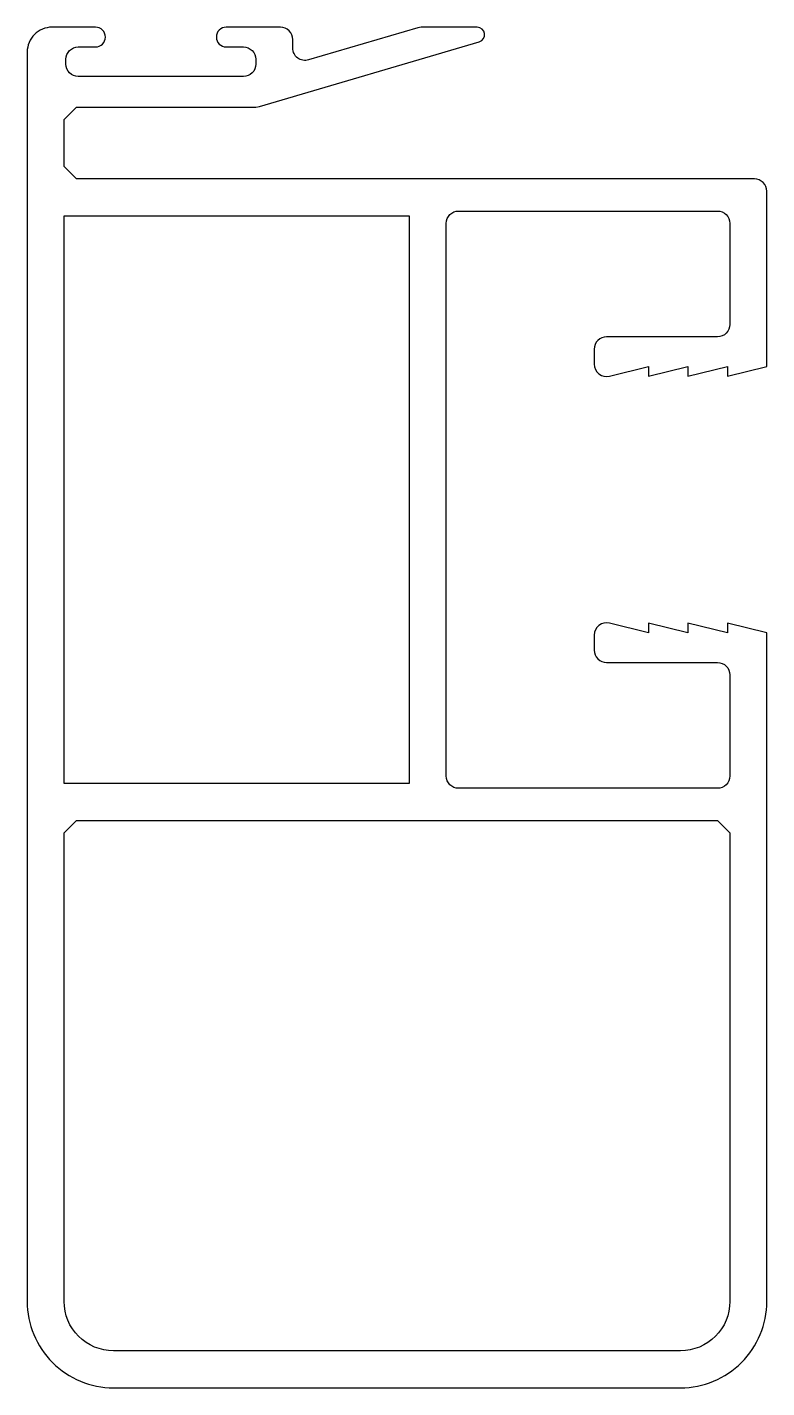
# Model space of a CAD drawing. Header units: inches. Extents: x -1 to 29, y -1 to 54.1.
import ezdxf

# ---------------------------------------------------------------- set-up
doc = ezdxf.new("R2010")
doc.units = ezdxf.units.IN
doc.header["$MEASUREMENT"] = 0

msp = doc.modelspace()

# ---------------------------------------------------------------- linework, layer by layer
at = {"color": 1}
msp.add_lwpolyline([(1.747, 53.325, 0.414214), (2.147, 53.725, 0.414214), (1.747, 54.125), (-0.025, 54.125, 0.414214), (-1.025, 53.125), (-1.025, 2.475, 0.414214), (2.475, -1.025), (25.475, -1.025, 0.414214), (28.975, 2.475), (28.975, 29.575), (27.375, 29.975), (27.375, 29.575), (25.775, 29.975), (25.775, 29.575), (24.175, 29.975), (24.175, 29.575), (22.596, 29.97, 0.487928), (21.975, 29.484), (21.975, 28.875, 0.414214), (22.475, 28.375), (26.975, 28.375, -0.414214), (27.475, 27.875), (27.475, 23.775, -0.414214), (26.975, 23.275), (16.475, 23.275, -0.414214), (15.975, 23.775), (15.975, 46.175, -0.414214), (16.475, 46.675), (26.975, 46.675, -0.414214), (27.475, 46.175), (27.475, 42.075, -0.414214), (26.975, 41.575), (22.475, 41.575, 0.414214), (21.975, 41.075), (21.975, 40.465, 0.487928), (22.596, 39.98), (24.175, 40.375), (24.175, 39.975), (25.775, 40.375), (25.775, 39.975), (27.375, 40.375), (27.375, 39.975), (28.975, 40.375), (28.975, 47.475, 0.414214), (28.475, 47.975), (0.975, 47.975), (0.475, 48.475), (0.475, 50.385), (0.975, 50.885), (8.253, 50.885), (8.394, 50.905), (17.314, 53.537, 0.865933), (17.229, 54.125), (14.961, 54.125), (14.82, 54.104), (10.389, 52.797, -0.500973), (9.747, 53.277), (9.747, 53.625, 0.414214), (9.247, 54.125), (7.047, 54.125, 0.414214), (6.647, 53.725, 0.414214), (7.047, 53.325), (7.747, 53.325, -0.414214), (8.247, 52.825), (8.247, 52.625, -0.414214), (7.747, 52.125), (1.047, 52.125, -0.414214), (0.547, 52.625), (0.547, 52.825, -0.414214), (1.047, 53.325)], format="xyb", close=True, dxfattribs=at)
msp.add_lwpolyline([(14.475, 23.475), (0.475, 23.475), (0.475, 46.475), (14.475, 46.475)], close=True, dxfattribs=at)
msp.add_lwpolyline([(0.475, 21.475), (0.975, 21.975), (26.975, 21.975), (27.475, 21.475), (27.475, 2.475, -0.414214), (25.475, 0.475), (2.475, 0.475, -0.414214), (0.475, 2.475)], format="xyb", close=True)

doc.saveas('drawing.dxf')
